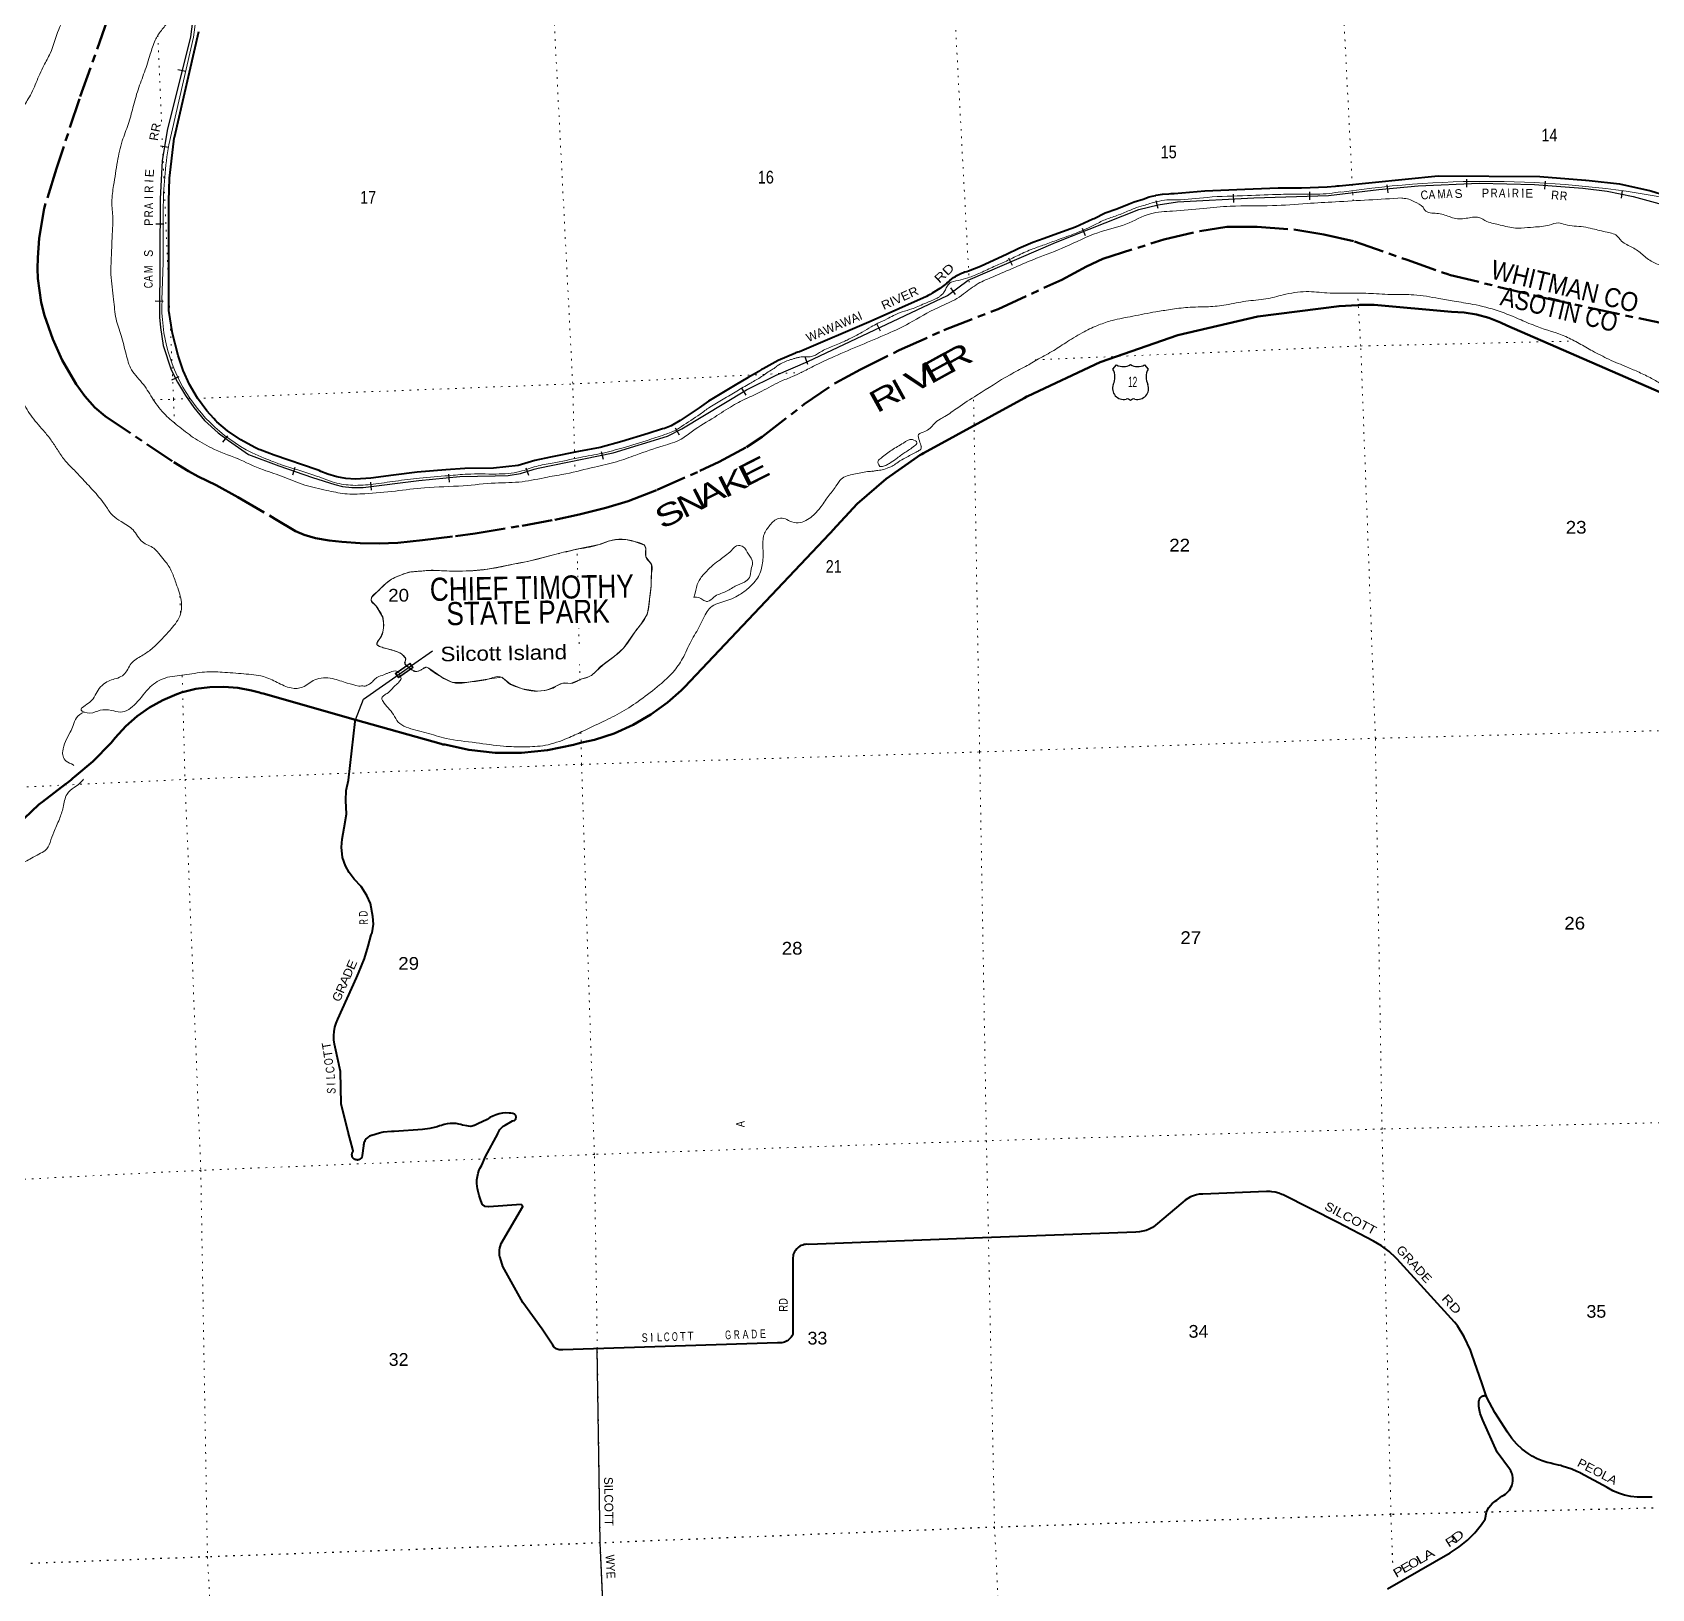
# Model space of a CAD drawing. Header units: feet. Extents: x 757852 to 1040949, y -536576 to -344549.
# Drawn here: x 957334 to 979650, y -389807 to -368366 of the extents above; entities that cross this region are included whole.
import ezdxf
from ezdxf.enums import TextEntityAlignment as Align

# ---------------------------------------------------------------- set-up
doc = ezdxf.new("R2010")
doc.units = ezdxf.units.FT
doc.header["$LTSCALE"] = 70
for name, pattern in [('DOT_DASHED', [7.7, 5, -1.2, 0.3, -1.2]), ('DOTTED', [1.5, 0.3, -1.2]), ('LONG_DASH_SHORT_DASH', [9.9, 6, -1.2, 1.5, -1.2])]:
    doc.linetypes.add(name, pattern=pattern)
for name, color, linetype, lineweight in [('11', 7, 'LONG_DASH_SHORT_DASH', 60), ('16', 7, 'Continuous', 25), ('20', 7, 'Continuous', 70), ('26', 7, 'Continuous', 40), ('29', 7, 'Continuous', 25), ('31', 7, 'Continuous', 13), ('34', 7, 'Continuous', 13), ('39', 7, 'Continuous', 13), ('44', 7, 'DOT_DASHED', 13), ('6', 7, 'DOTTED', 25), ('7', 7, 'DOTTED', 13)]:
    doc.layers.add(name, color=color, linetype=linetype, lineweight=lineweight)
for name, color, linetype in [('12', 7, 'Continuous'), ('27', 7, 'Continuous'), ('30', 7, 'Continuous'), ('41', 7, 'Continuous'), ('42', 7, 'Continuous')]:
    doc.layers.add(name, color=color, linetype=linetype)

msp = doc.modelspace()

# ---------------------------------------------------------------- linework, layer by layer
at = {"layer": '11'}
for points in [[(958366.71, -368200.41), (957983.15, -369280.12), (957664.85, -370242.14), (957494.51, -370793.51), (957427.22, -371203.6), (957410.65, -371473.52), (957404.15, -371620.9)], [(966798.59, -374285.24), (967174.35, -374082.62), (967390.49, -373937.51), (967970.76, -373490.43), (968405.55, -373192.58), (968747.73, -373008.54), (969281.15, -372745.4), (969895.59, -372469.24), (970646.39, -372177.53), (971519.81, -371774.88), (971862.14, -371590.82), (972087.6, -371484.23), (972926.05, -371220.58), (973422.95, -371105.05), (973794.2, -371043.06), (974215.94, -371045.68), (974718.16, -371083.03), (975133, -371150.03), (975554.32, -371246.14), (976279.98, -371500.78), (976859.32, -371706.02), (978100.4, -372007.78), (978794.94, -372162.06), (979916.71, -372399.41)], [(957404.15, -371620.9), (957407.11, -371758.83), (957455.85, -372087.16), (957501.79, -372266.71), (957614.17, -372594.82), (957742.58, -372882.92), (957935.81, -373214.35), (958056.74, -373379.55), (958193.04, -373535.01), (958337.16, -373654.22), (959282.3, -374286.72), (959484.34, -374412.49), (959618.71, -374486.22), (959867.71, -374603.1), (960166.32, -374769.99), (960675.43, -375067.34), (960959.85, -375236.49), (961078.18, -375287.4), (961236.3, -375336.13), (961426.05, -375366.72), (961598.22, -375383.89), (961853.13, -375403.12), (962113.52, -375409.35), (962371.45, -375398.54), (962708.1, -375363.77), (963163.06, -375308.72), (963435.83, -375269.91), (964082.45, -375163.09), (964533.8, -375079.89), (964869.31, -375010.37), (965237.67, -374918.07), (965545.54, -374823.91), (965943.3, -374668.52), (966534.73, -374408.36), (966798.59, -374285.24)]]:
    msp.add_lwpolyline(points, dxfattribs=at)
at = {"layer": '16'}
for p, q in [((972225.21, -373005.81), (972276.52, -372947.05)), ((972468.28, -372941.08), (972468, -372941.28)), ((972660.37, -372946.96), (972711.76, -373005.81))]:
    msp.add_line(p, q, dxfattribs=at)
for centre, radius, start, end in [((972032.23, -373116.44), 222.05, 332.97043, 29.75871), ((972367.6, -372789.39), 182.07, 239.97227, 303.45418), ((972569.38, -372789.89), 181.52, 236.33975, 300.08743), ((972569.37, -372789.39), 182.07, 236.54582, 236.59441), ((972904.73, -373116.44), 222.05, 150.24129, 207.02957), ((972371.42, -373271.34), 151.42, 159.09177, 283.81923), ((972565.54, -373271.34), 151.42, 256.18077, 20.90823)]:
    msp.add_arc(centre, radius, start, end, dxfattribs=at)
for centre, major_axis, start_param, end_param in [((972426.76, -373470.16), (-19.56, 51.67), 4.95877769, 6.28318531), ((972510.21, -373470.16), (19.56, 51.67), 0, 1.32637542)]:
    msp.add_ellipse(centre, major_axis=major_axis, ratio=0.929097, start_param=start_param, end_param=end_param, dxfattribs=at)
at = {"layer": '20'}
for points in [[(961785.38, -377835.85), (962967.12, -378170.17), (962992.12, -378177.24), (963017.12, -378178.7), (963350.67, -378251.42), (963711.03, -378291.21), (964073.58, -378293.11), (964434.34, -378257.1), (964789.36, -378183.58), (964856.95, -378164.72), (964892.94, -378154.68), (964906.95, -378151.49), (965083.05, -378111.4), (965353.17, -378023.62), (965612.64, -377908.09), (965858.6, -377766.07), (966088.38, -377599.11), (966274.22, -377431.77), (966308.43, -377400.97), (966322.87, -377385.7), (968319.45, -375274.72), (968342.45, -375249.72), (968365.65, -375224.72), (968701.39, -374862.89), (969098.79, -374515.7), (969530.31, -374211.96), (969564.91, -374190.58), (969589.91, -374177.66), (969614.91, -374163.99), (971001.63, -373405.87), (971040.89, -373384.41), (971051.63, -373379.36), (972050.49, -372909.52), (973119.08, -372537.58), (974220.69, -372279.37), (975343.26, -372137.73), (975602.84, -372122.23), (975627.84, -372118.64), (975652.84, -372118.89), (975778.13, -372120.17), (975809.96, -372120.49), (975828.13, -372122.11), (976891.82, -372217.05), (977065.33, -372226.4), (977236.92, -372253.83), (977404.69, -372299.05), (977566.82, -372361.56), (977656.73, -372405.04), (979964.08, -373410.81)], [(957220.11, -379198.57), (957424.02, -379006.17), (957472.21, -378966.12), (957796.45, -378720.98), (957821.32, -378702.17), (957846.45, -378681.18), (957866.15, -378664.73), (957891.15, -378642.2), (957916.15, -378621.4), (958167.49, -378412.28), (958418.28, -378154.74), (958475.56, -378087.5), (958623.22, -377926.73), (958779.94, -377788.89), (958950.21, -377668.18), (959132.17, -377565.93), (959323.81, -377483.26), (959373.13, -377466.09), (959400.41, -377456.59), (959423.13, -377451.16), (959588.54, -377411.63), (959779.92, -377386.64), (959972.87, -377381.79), (960165.27, -377397.14), (960355.02, -377432.51), (960463.37, -377463.08), (960488.37, -377468.92), (960513.37, -377475.99), (961785.38, -377835.85)]]:
    msp.add_lwpolyline(points, dxfattribs=at)
at = {"layer": '26'}
for points in [[(969938, -371823.05), (969914, -371841.54), (969840.91, -371897.11), (969735.56, -371961.02), (969706, -371975.92), (969681, -371992.05), (969656, -372003.29), (968896, -372345.05), (967907, -372765.4), (967882, -372774.05), (967857, -372782.92), (967851.03, -372785.04), (967610.39, -372886.81), (967406.7, -372999.36), (967382.52, -373012.72), (967356.7, -373029.85), (967343.73, -373038.46), (967199.79, -373122.97), (967021.25, -373226.02), (966836.11, -373335.69), (966652.23, -373446.94), (966522.04, -373539.88), (966262.74, -373712.84), (966137.21, -373786.52), (966069.05, -373812.56), (966044.05, -373822.11), (966019.05, -373828.45), (965818.5, -373894.26), (965456.48, -374004.95), (965157.5, -374085.18), (964858.62, -374140.35), (964473.83, -374220.45), (964257.83, -374263.04), (964027.67, -374335.62), (963688.66, -374370.8), (963291.92, -374372.68), (963034.19, -374393.46), (962638.37, -374427.61), (962308.87, -374468.27), (961996.07, -374509.84), (961786.23, -374521.99), (961654.85, -374512.13), (961528.01, -374489.1), (961404.28, -374452.94), (961310, -374414.3), (961285, -374404.05), (961260, -374391.18), (960664, -374189.05), (960475, -374118.4), (960455.33, -374111.04), (960425, -374097.08), (960401.47, -374086.25), (960205.82, -373980.26), (960022.33, -373854.4), (959878, -373731.36), (959862.86, -373718.46), (959832.82, -373685.05), (959738.14, -373579.77), (959609.66, -373405.99), (959500.04, -373219.73), (959410.5, -373023.03), (959342, -372818.05), (959263.89, -372515.26), (959215.45, -372200.19), (959213, -372184.24), (959213, -372150.19), (959213, -370742.05), (959213, -370717.05), (959213.82, -370692.05), (959224.19, -370376.47), (959284.79, -369866.05), (959289.65, -369825.19), (959291.75, -369816.05), (959628, -368354.05)], [(970210.71, -371660.72), (970235.71, -371652.44), (970400.57, -371586.59), (970589.4, -371499.45), (970760.4, -371422.81), (970931.25, -371340.14), (971122.19, -371256.97), (971279.63, -371200.77), (971464.9, -371131.81), (971710, -371043.27), (971948.62, -370936.79), (971966.5, -370928.3), (972119.46, -370854.12), (972278.91, -370797.87), (972450.12, -370729.27), (972519.74, -370699.38), (972641.47, -370662.17), (972727.22, -370633.89), (972767.69, -370623.63), (972815.95, -370611.39), (972817.69, -370611.08), (972906.99, -370595.28), (972998, -370588.87), (973023, -370586.05), (973048, -370585.42), (973068.96, -370584.89), (973490.38, -370550.25), (974042.79, -370526.42), (974500.84, -370508.96), (974822.54, -370506.96), (975176.19, -370496.13), (975292.58, -370484.88), (975317.58, -370481.26), (975342.58, -370478.77), (976709.2, -370342.4), (978107.72, -370349.77), (978741, -370402.29), (978743.02, -370402.46), (978791, -370407.87), (979207.18, -370454.8), (979640.74, -370550.39), (979844.69, -370612.69)], [(969938, -371823.05), (969964, -371798.08), (969980.08, -371784.1), (970003.93, -371763.5)], [(969938, -371823.05), (969964, -371797.98), (969980.08, -371784.1)], [(969980.08, -371784.1), (970003.06, -371764.11), (970003.93, -371763.5)], [(970003.93, -371763.5), (970029.52, -371745.59), (970055.73, -371727.36)], [(970003.93, -371763.5), (970004.65, -371762.88), (970029.52, -371745.59)], [(970029.52, -371745.59), (970054.88, -371727.83), (970055.73, -371727.36)], [(970055.73, -371727.36), (970084.06, -371711.65), (970111.12, -371696.76)], [(970055.73, -371727.36), (970056.59, -371726.76), (970084.06, -371711.65)], [(970084.06, -371711.65), (970110.2, -371697.15), (970111.12, -371696.76)], [(970111.12, -371696.76), (970141.07, -371684.05), (970169.34, -371672.15)], [(970111.12, -371696.76), (970112.01, -371696.27), (970141.07, -371684.05)], [(970141.07, -371684.05), (970168.43, -371672.43), (970169.34, -371672.15)], [(970169.34, -371672.15), (970170.32, -371671.74), (970185.71, -371667.09), (970210.71, -371660.72)], [(970169.34, -371672.15), (970185.71, -371667.15), (970210.71, -371660.72)], [(961661.32, -379137.02), (961654.52, -378948.21), (961657.04, -378809.43), (961691.71, -378669.84), (961782.59, -377860.63), (961785.38, -377835.85)], [(963175.45, -383400.53), (963133.82, -383397.11), (963092.06, -383398.06), (963050.63, -383403.36), (963009.98, -383412.97), (962995.51, -383418.04), (962970.51, -383424.77), (962945.51, -383433.01), (962913.9, -383443.42), (962812.2, -383467.87), (962708.51, -383481.57), (962321.1, -383509.33), (962282.11, -383510.01), (962167.45, -383519.71), (962151.73, -383521.04), (962117.45, -383531.45), (962012.78, -383563.26), (962009.54, -383563.99), (961994.94, -383568.28), (961980.87, -383574.06), (961967.49, -383581.29), (961954.93, -383589.88), (961943.34, -383599.73), (961932.84, -383610.75), (961923.55, -383622.79), (961915.57, -383635.75), (961908.99, -383649.46), (961903.87, -383663.79), (961900.29, -383678.58), (961898.27, -383693.66), (961897.83, -383708.87), (961877.5, -383841.28), (961873.66, -383866.27), (961848.93, -383891.28), (961843.37, -383894.41), (961836.38, -383897.44), (961829.11, -383899.72), (961821.64, -383901.22), (961814.05, -383901.94), (961806.43, -383901.86), (961798.86, -383900.98), (961791.42, -383899.32), (961784.2, -383896.89), (961777.27, -383893.72), (961770.71, -383889.84), (961764.59, -383885.3), (961758.98, -383880.14), (961753.94, -383874.42), (961749.53, -383868.21), (961745.79, -383861.57), (961742.76, -383854.58), (961740.48, -383847.31), (961738.98, -383839.83), (961738.26, -383832.25), (961738.34, -383824.63), (961739.22, -383817.06), (961740.88, -383809.62), (961742.17, -383805.79), (961755.23, -383782.2), (961748.32, -383755.79), (961685.84, -383517.14), (961587.49, -383127.56), (961578.19, -382681.48), (961505.43, -382349.56), (961496.05, -382306.73), (961488.69, -382248.01), (961487.52, -382188.84), (961492.53, -382129.87), (961503.68, -382071.75), (961520.85, -382015.12), (961543.84, -381960.59), (961798.93, -381393.31), (961827.4, -381326.26), (961912.79, -381125.09), (961960.77, -380955.02), (962001.11, -380801.22), (962014.41, -380770.73), (962035.53, -380651.59), (962024.79, -380545.31), (961994.13, -380367.14), (961941.09, -380257.89), (961863.52, -380133.17), (961770.54, -380034.97), (961701.78, -379940.18), (961647.14, -379847.06), (961608.11, -379735.45), (961594.4, -379591.04), (961603.65, -379480.23), (961631.94, -379326.73), (961661.32, -379137.02)], [(963772.56, -385208.43), (963770.66, -385176.64), (963772.09, -385144.84), (963776.83, -385113.35), (963784.84, -385082.54), (963796.03, -385052.73), (964092.79, -384542.72), (964086.25, -384522.77), (964071.98, -384515.09), (963623.21, -384545.33), (963619.68, -384545.57), (963573.21, -384542.26), (963570.54, -384541.46), (963563.33, -384538.45), (963556.48, -384534.71), (963550.05, -384530.26), (963544.13, -384525.17), (963538.76, -384519.49), (963534.03, -384513.28), (963531.77, -384509.58), (963522.13, -384484.3), (963513.93, -384459.58), (963491.19, -384391.03), (963475.03, -384317.95), (963467.09, -384292.95), (963463.27, -384267.95), (963459.68, -384222.87), (963460.87, -384175.77), (963466.98, -384129.05), (963477.94, -384083.22), (963493.63, -384038.79), (963501.98, -384021.25), (963513.87, -383996.25), (963526.58, -383971.25), (963580.69, -383855.86), (963747.69, -383542.09), (963748.81, -383538.63), (963756.59, -383518.84), (963766.41, -383499.97), (963778.14, -383482.23), (963791.66, -383465.82), (963798.47, -383459.13), (963823.44, -383437.69), (963848.47, -383423.39), (963927.32, -383378.37), (963952.36, -383364.07), (963977.32, -383355.91), (963980.61, -383353.67), (963984.72, -383350.19), (963988.44, -383346.3), (963991.73, -383342.05), (963994.57, -383337.47), (963996.9, -383332.63), (963998.72, -383327.56), (964000, -383322.33), (964000.72, -383317), (964000.89, -383311.62), (964000.49, -383306.26), (963999.53, -383300.96), (963998.02, -383295.79), (963995.99, -383290.81), (963993.44, -383286.07), (963990.41, -383281.63), (963986.93, -383277.52), (963983.04, -383273.8), (963978.79, -383270.5), (963978.74, -383270.47), (963953.79, -383261.53), (963928.74, -383258.09), (963906.12, -383255.08), (963859.83, -383253.79), (963813.65, -383257.36), (963768.11, -383265.73), (963723.68, -383278.81), (963680.87, -383296.47), (963640.14, -383318.5), (963601.93, -383344.68), (963473.85, -383404.13), (963425.02, -383426.8), (963423.85, -383427.39), (963410.49, -383432.17), (963394.39, -383436.09), (963377.97, -383438.31), (963369.87, -383438.54), (963344.81, -383437.54), (963319.87, -383432.54), (963262.69, -383421.09), (963237.69, -383414.08), (963212.69, -383407.57), (963175.45, -383400.53)], [(977373.65, -387162.33), (977360.94, -387123.46), (977316.38, -386987.16), (977173.25, -386576.58), (977152.18, -386522.99), (977064.37, -386337.29), (976972.86, -386186.83), (976961.79, -386168.63), (976932.9, -386136.83), (976144.71, -385269.33), (976126.98, -385250.69), (976031.84, -385162.47), (975928, -385084.68), (975816.59, -385018.17), (975325.54, -384765.05), (974569.82, -384383.83), (974555.4, -384377.06), (974510.28, -384359.6), (974463.59, -384346.95), (974415.83, -384339.26), (974392.47, -384337.97), (974346.85, -384335.46), (974342.47, -384335.65), (973466.37, -384372.72), (973441.37, -384371.77), (973416.37, -384374.69), (973378.93, -384381.32), (973337.06, -384393.36), (973296.68, -384409.71), (973258.24, -384430.2), (973222.14, -384454.59), (973188.79, -384482.62), (972814.79, -384801.56), (972808.63, -384806.2), (972769.16, -384832.3), (972727.19, -384854.14), (972683.16, -384871.47), (972637.56, -384884.1), (972590.89, -384891.89), (972543.66, -384894.77), (970428.14, -384973.69), (968034.2, -385065.31), (968009.2, -385062.2), (967984.2, -385064.87), (967970.83, -385067.19), (967950.26, -385073.04), (967930.42, -385081), (967911.51, -385090.99), (967893.76, -385102.9), (967877.34, -385116.6), (967862.45, -385131.95), (967849.24, -385148.76), (967837.86, -385166.87), (967828.44, -385186.06), (967821.08, -385206.14), (967817.32, -385221.03), (967812.76, -385248.39), (967812.78, -385271.03), (967813.4, -386278.55), (967813.42, -386299.33), (967799.51, -386328.55), (967791, -386342.43), (967779.23, -386357.75), (967765.92, -386371.76), (967751.22, -386384.29), (967735.29, -386395.23), (967718.31, -386404.44), (967700.46, -386411.82), (967681.93, -386417.3), (967662.93, -386420.81), (967643.67, -386422.32), (967624.35, -386421.8), (967605.2, -386419.27), (964643.5, -386515.28), (964633.86, -386516.98), (964620.25, -386518.14), (964606.59, -386517.86), (964593.03, -386516.16), (964579.73, -386513.05), (964566.82, -386508.57), (964554.45, -386502.77), (964546.9, -386498.2), (964521.89, -386478.09), (964505.35, -386453.11), (964360.9, -386234.84), (964092.13, -385865.6), (963818.09, -385367.82), (963778.76, -385244.15), (963777.78, -385239.84), (963772.56, -385208.43)], [(977611.4, -388520.76), (977636.4, -388504.21), (977654.34, -388489.79), (977673.15, -388471.11), (977689.91, -388450.57), (977704.43, -388428.38), (977716.54, -388404.81), (977726.13, -388380.09), (977733.08, -388354.51), (977737.32, -388328.34), (977738.8, -388301.88), (977737.51, -388275.4), (977733.45, -388249.2), (977726.68, -388223.57), (977720.6, -388207.57), (977710.65, -388185.35), (977690.45, -388157.57), (977521.92, -387925.9), (977325.73, -387484.47), (977304.7, -387440.81), (977288.35, -387395.19), (977276.86, -387348.11), (977270.35, -387300.09), (977268.89, -387251.65), (977270.54, -387229.35), (977272.38, -387204.37), (977286.87, -387179.35), (977292.32, -387173.22), (977299.2, -387166.94), (977306.69, -387161.43), (977314.72, -387156.72), (977323.2, -387152.88), (977332.03, -387149.95), (977341.12, -387147.95), (977347.86, -387147.2), (977373.65, -387162.33)], [(979656.38, -388545.16), (979631.38, -388545.78), (979491.59, -388549.27), (979452.29, -388548.16), (979364.64, -388539.02), (979278.43, -388520.77), (979194.59, -388493.6), (979114.06, -388457.83), (979037.7, -388413.83), (978669.24, -388215.93), (978664.43, -388213.35), (978619.24, -388193.52), (978548.73, -388162.59), (978417.54, -388118.03), (978398.85, -388111.68), (978367.54, -388104.68), (978288.06, -388086.92), (978263.06, -388079.33), (978238.06, -388074.27), (978211.63, -388068.92), (978139.96, -388047.62), (978070.91, -388018.96), (978005.23, -387983.23), (977946.92, -387946.69), (977865.32, -387885.01), (977790.62, -387815.14), (977723.62, -387737.84), (977665.08, -387653.96), (977491.3, -387382.87), (977379.59, -387173.46), (977373.65, -387162.33)], [(976011.16, -389809.17), (976875.37, -389313.14), (976997.87, -389232.91), (977111.31, -389140.32), (977214.45, -389036.37), (977306.16, -388922.22), (977354.32, -388850.85), (977373.93, -388751.85), (977389.07, -388720.05), (977407.46, -388690.02), (977428.88, -388662.07), (977453.11, -388636.51), (977467.86, -388623.9), (977492.86, -388604.14), (977517.86, -388587.65), (977586.4, -388534.09), (977611.4, -388520.76)]]:
    msp.add_lwpolyline(points, dxfattribs=at)
at = {"layer": '29'}
msp.add_line((962560.86, -377087.85), (962850, -376885.05), dxfattribs=at)
for points in [[(961785.38, -377835.85), (961899, -377552.05), (962560.86, -377087.85)], [(965276.44, -391832.93), (965160.01, -389177.59), (965119.37, -386499.85)]]:
    msp.add_lwpolyline(points, dxfattribs=at)
at = {"layer": '31'}
for p, q in [((962334.57, -377199.18), (962539.23, -377055.61)), ((962539.23, -377055.61), (962582.3, -377117.01))]:
    msp.add_line(p, q, dxfattribs=at)
msp.add_lwpolyline([(962582.3, -377117.01), (962377.64, -377260.58), (962334.57, -377199.18)], dxfattribs=at)
msp.add_lwpolyline([(962537.27, -377066.75), (962345.7, -377201.13), (962379.59, -377249.44), (962571.16, -377115.05)], close=True, dxfattribs=at)
at = {"layer": '34', "lineweight": 25}
for p, q in [((959339.21, -368876.9), (959447.01, -368901.69)), ((959098.61, -369929.09), (959207.74, -369947.17)), ((977103.9, -370498.86), (977101.94, -370388.27)), ((978180.43, -370527.04), (978188.03, -370416.69)), ((973890.28, -370707.77), (973885.63, -370597.26)), ((974941.68, -370671.54), (974939.43, -370560.95)), ((976020.79, -370575.63), (976003.16, -370466.4)), ((979235.3, -370652.21), (979250.67, -370542.68)), ((972848.36, -370794.59), (972823.58, -370686.79)), ((959034.12, -371003.4), (959144.73, -371003.4)), ((971848.01, -371171.25), (971804.79, -371069.44)), ((970840.32, -371577.33), (970792.42, -371477.63)), ((970053.99, -371978.32), (969993.77, -371885.56)), ((959027.69, -372066.69), (959138.22, -372070.87)), ((969022.44, -372481.7), (968970.67, -372383.95)), ((968020.97, -372942.72), (967983.76, -372838.54)), ((959256.05, -373152.51), (959356.33, -373105.83)), ((967168.94, -373363.66), (967113.56, -373267.91)), ((959958.74, -374013.57), (960025.26, -373925.19)), ((966250.34, -373915.84), (966196.31, -373819.32)), ((965205.23, -374252.57), (965178.59, -374145.22)), ((960922.09, -374462.32), (960956.36, -374357.16)), ((963082.74, -374563.01), (963073.63, -374452.77)), ((964177.94, -374472.58), (964140.16, -374368.62)), ((962008.04, -374671.37), (961998.02, -374561.22))]:
    msp.add_line(p, q, dxfattribs=at)
at = {"layer": '34'}
for p, q in [((959136, -370798.05), (959136, -371539.05)), ((959136, -370798.05), (959136, -371539.05)), ((959136.64, -371535.07), (959119, -372055.05)), ((959136.64, -371535.07), (959119, -372055.05))]:
    msp.add_line(p, q, dxfattribs=at)
at = {"layer": '34', "lineweight": 25}
msp.add_lwpolyline([(959794.54, -366281.97), (959512.88, -368427.76), (959190.05, -369718.19), (959124.17, -370136.8), (959097, -370659.92), (959087.93, -372289.19), (959099.46, -372433.43), (959134.05, -372678.14), (959246.05, -373014.34), (959333.36, -373186.6), (959444, -373368.05), (959557.36, -373535.99), (959707.25, -373713.13), (959895.02, -373883.73), (960036.67, -373990), (960313.38, -374181.18), (960728.46, -374336.94), (961196.24, -374497.61), (961502.61, -374597.34), (961609.67, -374622.06), (961738.15, -374635.24), (961894.62, -374636.04), (962658.89, -374541.3), (963225.49, -374484.42), (963713.04, -374477.85), (963890.93, -374469.61), (964058.94, -374444.07), (964250, -374383.91), (964304.36, -374370.72), (965337.09, -374158.11), (966084.88, -373930.67), (966285.84, -373828.5), (967175.27, -373291.22), (967585.42, -373090.16), (968023.14, -372898.68), (969945.72, -371989.25), (970229.02, -371781.6), (971434.71, -371260.8), (972583, -370807.05), (972847.94, -370740.02), (973114, -370702.05), (974168.93, -370644.43), (975196.73, -370614.77), (975890.18, -370532.35), (976432.07, -370479.62), (977272.1, -370443.36), (978034.72, -370463.13), (978701.8, -370512.58), (979036.17, -370555.42), (979395.24, -370629.58), (979850.3, -370753)], dxfattribs=at)
at = {"layer": '34'}
msp.add_lwpolyline([(959816.13, -366443.07), (959554.11, -368430.71), (959212.91, -369914.24)], dxfattribs=at)
msp.add_lwpolyline([(959816.13, -366443.07), (959554.11, -368430.71), (959212.91, -369914.24)], dxfattribs=at)
for centre, radius, start, end in [((964383.41, -370806.51), 5245.4, 170.22915, 180.00598), ((964383.41, -370806.51), 5245.4, 170.22915, 180.00598), ((977380.18, -383854.7), 13436.11, 79.39453, 98.58766), ((977380.18, -383854.7), 13436.11, 79.39453, 98.58766), ((961367.46, -372146.92), 2249.09, 177.50749, 250.42711), ((961367.46, -372146.92), 2249.09, 177.50749, 250.42711)]:
    msp.add_arc(centre, radius, start, end, dxfattribs=at)
for points in [[(972995.18, -370670.96), (973105.85, -370673.81), (973524.69, -370639.38), (974078.75, -370615.48), (974538.18, -370597.97), (974860.16, -370595.97), (975208.49, -370585.3), (975368.64, -370561.41)], [(972995.18, -370670.96), (973105.85, -370673.81), (973524.69, -370639.38), (974078.75, -370615.48), (974538.18, -370597.97), (974860.16, -370595.97), (975208.49, -370585.3), (975368.64, -370561.41)], [(969947.66, -371850.4), (969970.1, -371826.83), (970095.56, -371783.1), (970227.78, -371748.03), (970398.93, -371679.67), (970586.35, -371593.18), (970756.72, -371516.82), (970927.93, -371433.98), (971122.58, -371349.19), (971281.94, -371292.31), (971467.08, -371223.39), (971709.94, -371135.66), (971945.25, -371030.66), (971962.05, -371022.68), (972118.53, -370946.8), (972280.48, -370889.67), (972449.37, -370821.99), (972521.91, -370790.85), (972646.76, -370752.69), (972734.23, -370723.84), (972869.11, -370689.64), (973001, -370671.05)], [(969947.66, -371850.4), (969970.1, -371826.83), (970095.56, -371783.1), (970227.78, -371748.03), (970398.93, -371679.67), (970586.35, -371593.18), (970756.72, -371516.82), (970927.93, -371433.98), (971122.58, -371349.19), (971281.94, -371292.31), (971467.08, -371223.39), (971709.94, -371135.66), (971945.25, -371030.66), (971962.05, -371022.68), (972118.53, -370946.8), (972280.48, -370889.67), (972449.37, -370821.99), (972521.91, -370790.85), (972646.76, -370752.69), (972734.23, -370723.84), (972869.11, -370689.64), (973001, -370671.05)], [(967874.54, -372851.42), (967894.32, -372843.56), (967960.89, -372836.77), (968024.19, -372837.17), (968084.04, -372829.35), (968139.18, -372804.08), (968199.03, -372767.3), (968277.06, -372726.9), (968367.46, -372687.27), (968455.44, -372650.73), (968529.05, -372619.53), (968592.33, -372588.84), (968670.51, -372549.29), (968771.76, -372495.47), (968894.34, -372424.22), (968986.36, -372374.26), (969112.15, -372314.55), (969202.62, -372267.5), (969322.36, -372215.68), (969453.32, -372175.87), (969536.95, -372143.08), (969629.99, -372102.75), (969703.32, -372072.88), (969781.36, -372038.22), (969826.72, -372014.11), (969856.36, -371987.86), (969892.18, -371953.62), (969910.44, -371925.43), (969936.63, -371874.05), (969979.37, -371817.78)], [(967874.54, -372851.42), (967894.32, -372843.56), (967960.89, -372836.77), (968024.19, -372837.17), (968084.04, -372829.35), (968139.18, -372804.08), (968199.03, -372767.3), (968277.06, -372726.9), (968367.46, -372687.27), (968455.44, -372650.73), (968529.05, -372619.53), (968592.33, -372588.84), (968670.51, -372549.29), (968771.76, -372495.47), (968894.34, -372424.22), (968986.36, -372374.26), (969112.15, -372314.55), (969202.62, -372267.5), (969322.36, -372215.68), (969453.32, -372175.87), (969536.95, -372143.08), (969629.99, -372102.75), (969703.32, -372072.88), (969781.36, -372038.22), (969826.72, -372014.11), (969856.36, -371987.86), (969892.18, -371953.62), (969910.44, -371925.43), (969936.63, -371874.05), (969979.37, -371817.78)], [(967599.37, -372962.48), (967694.73, -372908.44), (967772.69, -372878.64), (967819.35, -372864.52), (967861.19, -372851.52), (967906.59, -372842.7)], [(967599.37, -372962.48), (967694.73, -372908.44), (967772.69, -372878.64), (967819.35, -372864.52), (967861.19, -372851.52), (967906.59, -372842.7)], [(966067.36, -373902.08), (966162.62, -373865.68), (966280.92, -373796.25), (966537.43, -373625.15), (966668.97, -373531.24), (966855.59, -373418.34), (967041.39, -373308.28), (967220.06, -373205.15), (967361.98, -373121.83), (967514.36, -373020.71), (967571.56, -372985.12), (967594.78, -372964.69)], [(966067.36, -373902.08), (966162.62, -373865.68), (966280.92, -373796.25), (966537.43, -373625.15), (966668.97, -373531.24), (966855.59, -373418.34), (967041.39, -373308.28), (967220.06, -373205.15), (967361.98, -373121.83), (967514.36, -373020.71), (967571.56, -372985.12), (967594.78, -372964.69)], [(960600.06, -374260.55), (960769, -374323.93), (961213.48, -374465.12), (961499.62, -374567.15), (961751.63, -374606.18), (962028.95, -374590.13), (962339.34, -374548.88), (962670.55, -374508.01), (963067.95, -374473.72), (963328.72, -374452.69), (963724.6, -374450.82), (964052.37, -374416.81), (964279.24, -374345.26), (964498.93, -374301.94), (964884.17, -374221.75), (965180.95, -374166.97), (965475.79, -374087.85), (965835.84, -373977.76), (966077.4, -373898.49)], [(960600.06, -374260.55), (960769, -374323.93), (961213.48, -374465.12), (961499.62, -374567.15), (961751.63, -374606.18), (962028.95, -374590.13), (962339.34, -374548.88), (962670.55, -374508.01), (963067.95, -374473.72), (963328.72, -374452.69), (963724.6, -374450.82), (964052.37, -374416.81), (964279.24, -374345.26), (964498.93, -374301.94), (964884.17, -374221.75), (965180.95, -374166.97), (965475.79, -374087.85), (965835.84, -373977.76), (966077.4, -373898.49)]]:
    msp.add_spline(points, degree=3, dxfattribs=at)
at = {"layer": '39'}
for points in [[(953578.95, -361266.92), (953759.42, -361405.15), (953918.92, -361509.74), (954110.89, -361625.57), (954314.91, -361741.11), (954559.89, -361885.78), (954790.9, -362034.82), (955001.21, -362160.25), (955205.16, -362352.18), (955463.11, -362532.72), (955701.86, -362669.5), (955937.3, -362834.51), (956090.67, -362935.23), (956259.54, -363091.85), (956449.37, -363282.12), (956618.84, -363462.85), (956793.23, -363599.23), (956942.05, -363758.36), (957150.07, -363952.21), (957318.25, -364161.12), (957484.85, -364307.74), (957574.88, -364448.24), (957719.38, -364595.41), (957808.31, -364772.12), (957917.12, -365018.7), (958033.66, -365253.02), (958154.42, -365495.28), (958208.84, -365658.78), (958239.78, -365927.41), (958259.5, -366150.07), (958301.3, -366450.59), (958226.74, -366762.06), (958160.56, -367006.98), (958083.86, -367234.06), (958040.77, -367438.19), (957979.8, -367650.8), (957910.02, -367833.48), (957804.4, -368109.54), (957697.31, -368327.33), (957578.95, -368655.97), (957490.68, -368823.03), (957386.05, -369058.85), (957277.1, -369282.71), (957187.08, -369459.87), (957153.6, -369567.25), (957083.62, -369583.07), (956952.17, -369554.19), (956999.06, -369579.15), (957045.82, -369678.51), (957036.41, -369783.28), (956991.26, -369985.45), (956973.53, -370317.62), (956902.61, -370534.5), (956853.59, -370742.8), (956815.39, -370980.99), (956791.66, -371076.07), (956743.5, -371159.7), (956784.69, -371277.29), (956819.19, -371527.73), (956828.33, -371808.96), (956817.75, -372026.35), (956830.27, -372202.96), (956861.33, -372397.19), (956872.47, -372519.55), (956858.59, -372606.35), (956862.48, -372680.64), (956999.24, -372840.07), (957087.9, -373085.14), (957126.55, -373261.09), (957199.66, -373448.25), (957331.92, -373668.11), (957504.02, -373872.9), (957603.79, -374001.09), (957689.5, -374129.63), (957791.69, -374273.84), (957894.97, -374381.83), (958029.27, -374523.24), (958190.56, -374698.14), (958346.32, -374893.29), (958442.13, -375023.58), (958556.86, -375107.17), (958720.64, -375221.7), (958851.52, -375387.31), (959006.55, -375473.91), (959095.46, -375570.2), (959170.1, -375658.81), (959256.16, -375801.41), (959316.61, -375964.76), (959384.71, -376192.25), (959375.43, -376381.46), (959245.87, -376585.74), (959126.49, -376715.37), (958979.33, -376859.78), (958842.95, -376953.65), (958696.83, -377059.83), (958594.19, -377215.18), (958510.9, -377261.49)], [(959565.33, -367308.41), (959524.93, -367441.36), (959474.01, -367653.73), (959383.06, -367794.72), (959269.07, -367978.5), (959204.64, -368213.32), (959111.28, -368338.28), (959026.27, -368475.1), (958958.71, -368665.77), (958878.5, -368913.05), (958790.16, -369156.5), (958720, -369403.52), (958653.46, -369634.37), (958572.74, -369861.56), (958505.56, -370146.7), (958453.57, -370475.7), (958429.08, -370699.47), (958442.72, -370920.28), (958434.3, -371143.64), (958424.64, -371397.2), (958416.25, -371700.98), (958453.14, -372045.86), (958488.1, -372314.38), (958556.2, -372541.87), (958625.12, -372801.51), (958700.91, -373014.74), (958864.92, -373217.72), (958998.88, -373425.47), (959167.11, -373636.39), (959339.85, -373786.88), (959551.02, -373946.47), (959802.03, -374090.99), (960155.43, -374234.82)], [(967165, -373415.05), (967388, -373309.05), (967641, -373178.05), (967809, -373107.05), (967934, -373049.05), (968099, -372966.05), (968383, -372832.05), (969120, -372518.05), (969419, -372374.05), (969811, -372159.05), (970045, -372051.05), (970167, -371970.05), (970368, -371828.05), (970574, -371733.05), (971172, -371479.05), (971568, -371322.05), (972017, -371127.05), (972405, -371008.05), (972742, -370866.05), (973048, -370828.05), (973474, -370791.05), (973841, -370761.05), (974424, -370753.05), (974902, -370724.05), (975291, -370701.05), (976210.03, -370647.45)], [(976208.97, -370647.18), (976218.66, -370649.63), (976305.53, -370665.56), (976380.81, -370699.87), (976499.35, -370775.32), (976524.49, -370814.9), (976690.55, -370861.01), (976860.59, -370905.02), (976905.26, -370922), (977092.41, -370927.38), (977269.11, -370916.94), (977381.07, -370970.44), (977561.31, -371020.23), (977775.55, -371063.13), (977853.98, -371063.18), (978022.54, -371048.93), (978239.03, -371021.41), (978368.99, -370992.03), (978460.04, -371013.88), (978710.21, -371045.84), (978835.52, -371070.86), (979037.86, -371120.09), (979186.2, -371180.73), (979221.53, -371226.08), (979368.72, -371320.92), (979507.77, -371411.94), (979571.55, -371468.65), (979718.49, -371553.45), (979887.57, -371614.31)], [(969585.68, -374075.33), (969584.8, -374072.06), (969558.7, -373994.3), (969548.37, -373904.09), (969633.87, -373865.77), (969761.9, -373760.04), (969842.67, -373693.69), (969908.12, -373657.88), (970086.04, -373536.84), (970351.16, -373365.37), (970808.52, -373082.55), (971018.85, -372970.75), (971201.2, -372865.68), (971409.36, -372747.9), (971599.34, -372626.55), (971829.15, -372490.14), (972031.9, -372396.62), (972215.36, -372335.75), (972499.41, -372276.39), (972817.63, -372216.18), (973015.92, -372185.1), (973256.47, -372154.97), (973541.79, -372145.84), (973786.47, -372119.63), (974058.71, -372070.62), (974335.39, -372037.58), (974571.31, -371983.44), (974889.88, -371937.3), (975175.91, -371956.29), (975513.79, -371957.92), (975779.38, -371963.35), (976091.44, -371977.68), (976373.1, -371982.71), (976718.23, -372032.41), (976928.3, -372069.38), (977186.81, -372113.19), (977536.98, -372202.97), (977849.83, -372327.85), (978071.33, -372418.82), (978466.98, -372557.72), (978650.35, -372651.66), (978835.98, -372755.59), (979062.11, -372870.57), (979314.21, -372978.88), (979476.87, -373049.21), (979649.93, -373133.35)], [(979649.93, -373133.35), (979790.84, -373218.29), (979960.13, -373333.32)], [(960151, -374233.05), (960517, -374392.05), (960802, -374493.05), (961087, -374603.05), (961390, -374676.05), (961638, -374722.05), (961914, -374722.05), (962336, -374686.05), (962740, -374640.05), (963273, -374612.05), (963714, -374575.05), (964082, -374557.05), (964431, -374493.05), (964688, -374447.05), (965083, -374355.05), (965386, -374281.05), (965652, -374189.05), (966029, -374061.05), (966277, -373969.05), (966433, -373859.05), (966737, -373666.05), (966985, -373510.05), (967196, -373399.05)], [(969013, -374345.05), (968988.54, -374269.89), (969029.78, -374230.66), (969177.8, -374120.41), (969338.24, -374023.93), (969461.72, -373976.62), (969525.14, -374019.26), (969490.09, -374064.37), (969359.64, -374154.07), (969237.18, -374241.57), (969146.26, -374304.15), (969094.67, -374331.57), (969032.73, -374347.19), (969014.59, -374345.63)], [(969581, -374062.05), (969584, -374094.05), (969565, -374120.05), (969514, -374148.05), (969366, -374228.05), (969265, -374287.05), (969197, -374334.05), (969134, -374363.05), (969047, -374392.05), (968966, -374404.05), (968916, -374415.05)], [(962153, -377561.05), (962166.94, -377584.41), (962310.24, -377763.79), (962375.24, -377868.72), (962483.54, -377936.38), (962759.04, -378015.95), (963036.5, -378093.47), (963448.26, -378153.56), (963827.5, -378200.39), (964115.3, -378209.29), (964404.33, -378188.01), (964709.52, -378089.92), (964908.35, -378000.52), (965198.4, -377860.6), (965458.51, -377729.46), (965711.68, -377562.31), (965977.95, -377356.63), (966164.49, -377179.08), (966294.5, -376992.89), (966413.09, -376752.7), (966534.36, -376538.58), (966607.06, -376392.01), (966661.19, -376306.22), (966863.84, -376208.69), (967076.68, -376116.93), (967201, -376023.35), (967339.72, -375863.08), (967397.33, -375676.68), (967402.34, -375477.52), (967411.98, -375302.38), (967487.05, -375169.83), (967601.16, -375070.48), (967689.44, -375062.24), (967774.86, -375100.32), (967890.08, -375123.58), (968082.77, -375030.31), (968188.55, -374919.11), (968303.15, -374759.44), (968408.21, -374620.11), (968482.08, -374519.75), (968655.34, -374453.11), (968845.5, -374418.21), (968920.8, -374410.99)], [(962472.1, -376977.9), (962440.3, -376944.31), (962348.54, -376894.32), (962186.49, -376848.11), (962119.56, -376825.65), (962080.72, -376800.49), (962128.72, -376710.83), (962170.18, -376601.23), (962173.51, -376494.59), (962161.53, -376418.5), (962129.86, -376358.97), (962060.89, -376256.15), (962007.31, -376205.22), (962011.82, -376144.79), (962086.4, -376072.57), (962186.5, -375975.58), (962283.14, -375900.79), (962376.58, -375858.25), (962524.02, -375804.31), (962724.63, -375785.23), (962742.67, -375782.77), (962971.93, -375783.08), (963261.62, -375787.92), (963660.94, -375753.83), (963941.07, -375698.59), (964277.12, -375627.88), (964550.81, -375556.72), (964828.63, -375489.47), (965118.71, -375429.96), (965322.12, -375362.56), (965508.92, -375353.88), (965672.77, -375392.01), (965780.76, -375447.62), (965783.1, -375540.04), (965790.61, -375598.16), (965869.83, -375708.77), (965864.64, -375821.48), (965863.04, -375996.43), (965841.14, -376163.84), (965824.76, -376311.01), (965770.04, -376453.1), (965662.92, -376590.48), (965517.54, -376805.2), (965344.76, -376970.35), (965147.46, -377120.02), (965055.3, -377212.79), (964977.94, -377254.93), (964882.14, -377283.45), (964780.81, -377332.22), (964646.06, -377331.56), (964511.03, -377399.27), (964387.25, -377434.52), (964206.38, -377439.03), (964020.06, -377387.39), (963895.95, -377330.18), (963781.21, -377246.59), (963615.07, -377276.87), (963380.76, -377314.88), (963135.68, -377325.02), (963001.46, -377266.05), (962872.76, -377186.83), (962791.73, -377124.4)], [(966450.12, -376150.65), (966466.73, -376091.94), (966513.05, -375935.98), (966600.54, -375817.19), (966718.32, -375703.68), (966810.99, -375631), (966962.73, -375508.6), (967067.41, -375433.61), (967128.26, -375454.21), (967201.15, -375552.91), (967258.46, -375672.11), (967240.66, -375763.02), (967215.42, -375878.24), (967146.61, -375940.27), (967021.38, -375997.68), (966882.53, -376073.52), (966727.51, -376145.74), (966636.54, -376206.32), (966589.96, -376193.4), (966528.7, -376156.74), (966486.3, -376149.75), (966450.07, -376148.64)], [(962472.1, -376977.9), (962475, -376983.05), (962482, -377007.05), (962472, -377027.05), (962463, -377049.05), (962478, -377078.05), (962553, -377144.05)], [(962792.01, -377124.61), (962775, -377115.05), (962753, -377114.05), (962729, -377123.05), (962697, -377144.05), (962648, -377168.05), (962613, -377172.05), (962591, -377166.05), (962568, -377150.05), (962553, -377144.05)], [(958510.9, -377261.49), (958341.61, -377326.03), (958255.17, -377406.59), (958125.15, -377592.78), (958005.26, -377702.33), (958124.95, -377743.57), (958268.78, -377705.8), (958423.68, -377707.97), (958546.93, -377731.03), (958761.07, -377611.09), (958958.4, -377383.01), (959164.45, -377261.26), (959428.81, -377218.48), (959707.34, -377179.36), (959950.72, -377181.33), (960246.9, -377204.1), (960517.32, -377241.58), (960708.37, -377321.25), (960901.38, -377398.86), (961057.93, -377386.92), (961226.31, -377286.21), (961469.22, -377270.1), (961671.87, -377331.39), (961833.1, -377371.66)], [(961833.1, -377371.66), (961850, -377372.05), (961887, -377371.05), (961920, -377372.05), (961950, -377360.05), (961993, -377336.05), (962020, -377312.05), (962045, -377286.05), (962072, -377262.05), (962090, -377249.05), (962176, -377217.05), (962213, -377201.05), (962251, -377187.05), (962290, -377172.05), (962369.72, -377173.29), (962406, -377243.05)], [(962406, -377243.05), (962415, -377267.05), (962403, -377294.05), (962368, -377338.05), (962323, -377375.05), (962286, -377414.05), (962225, -377473.05), (962198, -377488.05), (962177, -377504.05), (962156, -377527.05), (962149, -377546.05), (962153, -377561.05)], [(958045.76, -377727.32), (957939.63, -377810.52), (957898.06, -377916.1), (957854.13, -378007.66), (957789.06, -378137.95), (957752.18, -378269.55), (957755.92, -378337.81), (957797.89, -378407.13), (957895.73, -378458.97), (957906.06, -378466.82)], [(958040, -378655.05), (957988, -378711.05), (957907.64, -378770.29), (957811.41, -378861.15), (957757.71, -379043.43), (957705.51, -379205.57), (957629.66, -379386.39), (957576.9, -379526.43), (957511.37, -379638.63), (957424.12, -379687.05), (957320.99, -379743.91), (957233.63, -379788.31), (957127.52, -379807.04), (957040.65, -379791.11), (956939.15, -379753.43), (956785.88, -379815.56), (956666.29, -379937.16), (956543.45, -380089), (956451.75, -380199.85), (956345.31, -380284.93), (956255.31, -380383.68), (956267.32, -380540.19), (956257.38, -380703.29), (956181.6, -380807.71), (956070.73, -380876.82), (955925.2, -380926.69), (955729.27, -380971.79), (955592.56, -380973.19), (955438.78, -381015.22), (955297.57, -381077.05), (955085.95, -381217.03), (954999.86, -381311.66), (954858.48, -381445.86), (954735.4, -381509.25), (954537.87, -381570.47), (954404.7, -381632.09), (954231.28, -381692.71), (954060.26, -381688.94), (953882.11, -381721.53), (953731.31, -381801.69), (953603.58, -381919.47), (953497.55, -382020.63), (953403.25, -382187.84), (953251.77, -382320.28), (953077.61, -382431.18), (952952.43, -382490.6), (952740.65, -382465.73), (952390.15, -382442.3), (952185.67, -382467.51), (952020.98, -382475.64), (951852.81, -382425.56), (951707.8, -382417.11), (951564.51, -382396.56), (951449.57, -382304.94), (951366.94, -382218.54), (951281.21, -382168.41), (951158.4, -382241.84), (951107.16, -382283.33), (951012.96, -382295.73), (950862.92, -382247.2), (950755.34, -382207.67), (950591.18, -382157.48), (950382.07, -382158.68), (950166.86, -382236.42), (950009.19, -382362.99), (949748.4, -382546.42), (949661.83, -382542.55), (949504.82, -382536.41), (949313.14, -382511.04), (949180.19, -382502.29), (949076.78, -382468.69), (948984.36, -382392.59), (948893.36, -382372.74), (948824.48, -382352.35), (948763.22, -382315.68), (948707.68, -382266.8), (948677.5, -382179.24)]]:
    msp.add_spline(points, degree=3, dxfattribs=at)
at = {"layer": '44'}
msp.add_lwpolyline([(962006.9, -376150.93), (962184.31, -375977.71), (962283.25, -375900.73), (962349.23, -375869.46), (962469.84, -375819.49), (962535.68, -375802.26), (962638.81, -375792.22), (962761.76, -375782.18), (962858.95, -375781.61), (963251.08, -375787.87), (963403.41, -375784.27), (963548.79, -375771.13), (963754.81, -375736.06), (964158.29, -375654.04), (964833.77, -375488.26), (965167.24, -375416.31), (965285.64, -375373), (965393.14, -375351.6), (965511.12, -375354.11), (965588.59, -375368.01), (965770.63, -375432.82), (965787.47, -375482.79), (965789.06, -375589.64), (965867.53, -375694.94), (965864.84, -375812.69), (965863.89, -375985.6), (965827.3, -376290.32), (965804.72, -376387.61), (965713.39, -376526.66), (965619.96, -376654.35), (965478.63, -376849.55), (965347.95, -376967.69), (965198.3, -377080.43), (965044.89, -377220.51), (964998.92, -377246.22), (964910.76, -377274.67), (964750.17, -377336.35), (964671.7, -377327.53), (964632.87, -377336.58), (964457.07, -377417.22), (964397.43, -377432.55), (964295.18, -377444.45), (964083.55, -377409.59), (963919.76, -377342.15), (963804.76, -377250.42), (963633.85, -377273.56), (963308.46, -377325.29), (963122.88, -377322.3), (962976.5, -377251.84), (962796.2, -377127.87), (962765.7, -377112.61), (962654.79, -377165.36), (962620.38, -377172.42), (962558.64, -377146.3), (962471.58, -377071.56), (962477.66, -376987.72), (962423.77, -376931.77), (962367.77, -376901.25), (962119.1, -376825.48), (962080.93, -376801.22), (962090.52, -376766.51), (962136.3, -376692.79), (962162.78, -376627.23), (962174.76, -376571.26), (962175.35, -376527.34), (962161.1, -376417.38), (962071.37, -376271), (962023.87, -376222.35), (962001.43, -376191.96), (962005.81, -376152.78)], dxfattribs=at)
at = {"layer": '6'}
msp.add_lwpolyline([(980615.32, -388674.25), (976056.75, -388786.63), (970594.7, -388962.43), (965160.01, -389177.59), (959746.74, -389369.98), (954588.86, -389562.57), (948990.82, -389758.65)], dxfattribs=at)
at = {"layer": '7'}
for p, q in [((959061.72, -368408.11), (959093.99, -369151.75)), ((959093.99, -369151.75), (959114.28, -369619.35)), ((975531.31, -370609.43), (975529.29, -370568.22)), ((959367.22, -376131.7), (959374.38, -376389.8)), ((964869.02, -376788.4), (964864.7, -376573.06)), ((964879.16, -377293.45), (964874.81, -377076.82))]:
    msp.add_line(p, q, dxfattribs=at)
for points in [[(975535.59, -370688.63), (975367.46, -367362.4), (975091.03, -362069.85), (974808.6, -356713.15), (974582.02, -351407.01), (974387.24, -346023.5), (974366.75, -345681.52)], [(968938.27, -345911.45), (968973.14, -346254.11), (969305.2, -351719.85), (969283.89, -356943.14), (969655.4, -362319.22), (970019.97, -367601.02), (970245.05, -371808.15)], [(964810.43, -374345.25), (964780.1, -373200.73), (964508.92, -367882.86), (964190.74, -362605.66), (963968.3, -357206.91), (963695.82, -351878.06), (963550.18, -346523.19), (963534.37, -346139.06)], [(959123.32, -369827.88), (959279.21, -373420.91), (959294.35, -373765.2)], [(976079.94, -389446.41), (976056.75, -388786.63), (975934.57, -383475.27), (975842.36, -378092.63), (975640.87, -372687.21), (975598.08, -371961.2)], [(976081.3, -389446.29), (976056.75, -388786.63), (975934.57, -383475.27), (975842.36, -378092.63), (975640.87, -372687.21), (975598.08, -371961.2)], [(971154.56, -372879), (975640.87, -372687.21), (975755.87, -372684.56), (978595.49, -372619.17)], [(958995.01, -373428.49), (959279.21, -373420.91), (964780.38, -373209.73), (967942.12, -373051.49)], [(970305.82, -373427.43), (970388.73, -378280.23), (970482.14, -383636.7), (970594.7, -388962.43), (970720.85, -391603.65)], [(964850.65, -375873.17), (964846.74, -375678.3), (964841.8, -375498.04)], [(959397.61, -377227.03), (959437.32, -378658.8), (959654.27, -384043.64), (959746.74, -389369.98), (959888.3, -392058.56)], [(959397.61, -377227.03), (959437.32, -378658.8), (959654.27, -384043.64), (959746.74, -389369.98), (959890.13, -392053.29)], [(954112.53, -378906.7), (959437.32, -378658.8), (964902.39, -378450.74), (970388.73, -378280.23), (975842.36, -378092.63), (980158.89, -377976.65)], [(965119.37, -386499.85), (965078.78, -383824.77), (964902.39, -378450.74), (964893.26, -377995.81)], [(980389.17, -383373.82), (975934.57, -383475.27), (970482.14, -383636.7), (965078.78, -383824.77), (959654.27, -384043.64), (954345.88, -384311.21), (948979.12, -384512.22), (948774.29, -384514.75)], [(965276.44, -391832.93), (965160.01, -389177.59), (965119.37, -386499.85)]]:
    msp.add_lwpolyline(points, dxfattribs=at)

# ---------------------------------------------------------------- texts
at = {"layer": '12'}
for s, width, p in [('WHITMAN CO', 0.9, (977416.77, -371753.2)), ('ASOTIN CO', 0.85, (977548.81, -372120.63))]:
    msp.add_text(s, height=262.5, rotation=346.685, dxfattribs=dict(at, width=width)).set_placement(p)
at = {"layer": '16', "width": 0.6}
msp.add_text('12', height=140, dxfattribs=at).set_placement((972498.18, -373251.59), align=Align.CENTER)
at = {"layer": '27'}
for s, rotation, width, p in [('RD', 43.463, 1.3, (969833.31, -371830.48)), ('RIVER', 24.213, 1.1, (969067.26, -372191.29)), ('D', 92.862, 0.7, (961955.24, -380546.2)), ('R', 91.467, 0.65, (961960.55, -380657.65)), ('E', 66.449, 1.2, (961763.99, -381292.92)), ('D', 68.094, 1.05, (961718.39, -381398.87)), ('G', 64.439, 1.05, (961565.81, -381733.36)), ('R', 66.565, 1.1, (961620.2, -381617.11)), ('A', 66.059, 1.25, (961667.87, -381509.34)), ('O', 96.767, 0.75, (961481.21, -382586.97)), ('C', 97.711, 0.8, (961502.71, -382696.64)), ('L', 91.898, 0.8, (961503.16, -382787.21)), ('I', 91.194, 0.9, (961509.89, -382874.63)), ('S', 87.626, 0.75, (961511.23, -382990.43)), ('SILCOTT', 332.232, 1.15, (975128.85, -384575.44)), ('GRADE', 312.257, 1.1, (976121.64, -385144.75)), ('RD', 312.257, 1.3, (976746.97, -385816.38)), ('PEOLA', 332.767, 1.1, (978613.1, -388113.61))]:
    msp.add_text(s, height=120, rotation=rotation, dxfattribs=dict(at, width=width)).set_placement(p)
for s, rotation, p in [('WAWAWAI', 23.027, (968028.87, -372635.53)), ('T', 99.212, (961454.61, -382368.11)), ('T', 98.114, (961472.33, -382480.45))]:
    msp.add_text(s, height=120, rotation=rotation, dxfattribs=at).set_placement(p)
for s, rotation, width, p in [('RD', 90.036, 0.8, (967742.54, -385898.34)), ('S', 1.857, 0.75, (965774.63, -386410.19)), ('I', 1.857, 0.95, (965871.72, -386405.69)), ('L', 1.857, 0.8, (965979.03, -386400.33)), ('C', 1.857, 0.7, (966078.11, -386398.54)), ('O', 1.857, 0.65, (966189.71, -386394.65)), ('T', 1.857, 0.85, (966301.29, -386390.76)), ('T', 1.857, 0.85, (966406.63, -386386.87)), ('G', 1.857, 0.65, (966923.93, -386371.32)), ('R', 1.857, 0.7, (967043.86, -386367.43)), ('A', 1.857, 0.75, (967163.8, -386363.55)), ('D', 1.857, 0.7, (967283.74, -386359.66)), ('E', 1.857, 0.75, (967403.68, -386355.76)), ('R', 32.596, 1.3, (976917.71, -389202.97)), ('D', 37.342, 1.45, (977015.26, -389130.42)), ('O', 29.855, 1.2, (976399.58, -389505.52)), ('L', 29.855, 1.5, (976503.65, -389445.8)), ('A', 29.855, 1.4, (976607.73, -389386.05)), ('P', 29.855, 1.35, (976191.43, -389624.99)), ('E', 29.855, 1.35, (976295.51, -389565.25))]:
    msp.add_text(s, height=120, rotation=rotation, dxfattribs=dict(at, width=width)).set_placement(p, align=Align.CENTER)
at = {"layer": '30'}
msp.add_text('SILCOTT', height=120, rotation=270.87, dxfattribs=at).set_placement((965212.37, -388269.4))
at = {"layer": '30', "width": 0.9}
msp.add_text('WYE', height=120, rotation=272.511, dxfattribs=at).set_placement((965234.58, -389342.64))
at = {"layer": '34'}
for s, rotation, p in [('R', 81.165, (959070.24, -369807.09)), ('I', 86.447, (959001.76, -370416.92)), ('I', 89.754, (958996.98, -370641.28)), ('S', 5.327, (976993.61, -370646.68)), ('I', 0.25, (977873.8, -370641.16)), ('E', 359.99, (977963.72, -370642.75))]:
    msp.add_text(s, height=120, rotation=rotation, dxfattribs=at).set_placement(p, align=Align.CENTER)
for s, rotation, width, p in [('R', 78.524, 1.05, (959094.97, -369686.87)), ('E', 86.447, 1.05, (959007.89, -370309.2)), ('R', 89.089, 0.85, (958999.54, -370527.93)), ('C', 8.127, 0.9, (976526.97, -370665.37)), ('A', 1.941, 0.85, (976623.5, -370659.47)), ('M', 4.409, 0.85, (976759.53, -370652.18)), ('A', 0.955, 0.8, (976864.27, -370648.52)), ('P', 1.332, 0.95, (977362.04, -370638.26)), ('R', 359.976, 0.85, (977478.37, -370638.85)), ('A', 356.356, 0.85, (977588.15, -370639.4)), ('I', 1.935, 0.8, (977682.74, -370638.68)), ('R', 359.017, 0.85, (977772.03, -370640.43)), ('R', 355.988, 0.95, (978316.05, -370668.07)), ('R', 356.43, 0.9, (978433.51, -370679.71)), ('R', 89.754, 0.85, (958996.11, -370866.91)), ('A', 89.754, 0.8, (958996.57, -370758.73)), ('P', 89.754, 0.95, (958995.62, -370982.19)), ('S', 89.754, 0.9, (958993.73, -371410.4)), ('A', 89.754, 0.8, (958990.17, -371755.76)), ('M', 89.754, 0.8, (958990.63, -371630.94)), ('C', 89.754, 0.75, (958991.91, -371847.22)), ('A', 89.754, 0.8, (967150.67, -383407.61))]:
    msp.add_text(s, height=120, rotation=rotation, dxfattribs=dict(at, width=width)).set_placement(p, align=Align.CENTER)
at = {"layer": '41'}
for s, rotation, width, p in [('R', 28.916, 1.4, (969971.84, -373078.58)), ('E', 28.916, 1.6, (969707.59, -373222.63)), ('V', 28.916, 1.4, (969464.79, -373349.56)), ('R', 28.916, 1.4, (968973.56, -373618.41)), ('I', 28.916, 1.2, (969289.61, -373450.89)), ('E', 26.71, 1.55, (967155.09, -374638.3)), ('K', 26.71, 1.4, (966882.09, -374787.7)), ('N', 26.71, 1.3, (966312.52, -375066.23)), ('A', 26.71, 1.35, (966589.74, -374922.72)), ('S', 26.71, 1.45, (966007.06, -375219.88))]:
    msp.add_text(s, height=300, rotation=rotation, dxfattribs=dict(at, width=width)).set_placement(p)
at = {"layer": '42', "width": 1.15}
msp.add_text('Silcott Island', height=200, rotation=1, dxfattribs=at).set_placement((962959.99, -377032.52))
at = {"layer": '44', "width": 0.85}
for s, p in [('CHIEF TIMOTHY', (962813.64, -376199.7)), ('STATE PARK', (963042.37, -376534.99))]:
    msp.add_text(s, height=318.1, rotation=0.984, dxfattribs=at).set_placement(p)
at = {"layer": '7'}
for s, width, p in [('14', 0.85, (978131.48, -369869.19)), ('15', 0.85, (972883.34, -370100.63)), ('16', 0.85, (967331.46, -370448.58)), ('17', 0.85, (961850.98, -370725.29)), ('23', 1.1, (978466.28, -375272.15)), ('22', 1.1, (973002.59, -375518.4)), ('21', 0.85, (968267.53, -375812.07)), ('20', 1.1, (962238.08, -376208.35)), ('26', 1.1, (978446.65, -380726.7)), ('28', 1.1, (967661.43, -381071.96)), ('27', 1.1, (973155.45, -380926.02)), ('29', 1.1, (962376.61, -381280.55)), ('35', 1.05, (978751.56, -386074.89)), ('33', 1.05, (968016.56, -386443.69)), ('34', 1.05, (973268.15, -386350.18)), ('32', 1.05, (962244.69, -386737.95))]:
    msp.add_text(s, height=175, dxfattribs=dict(at, width=width)).set_placement(p)

doc.saveas('drawing.dxf')
